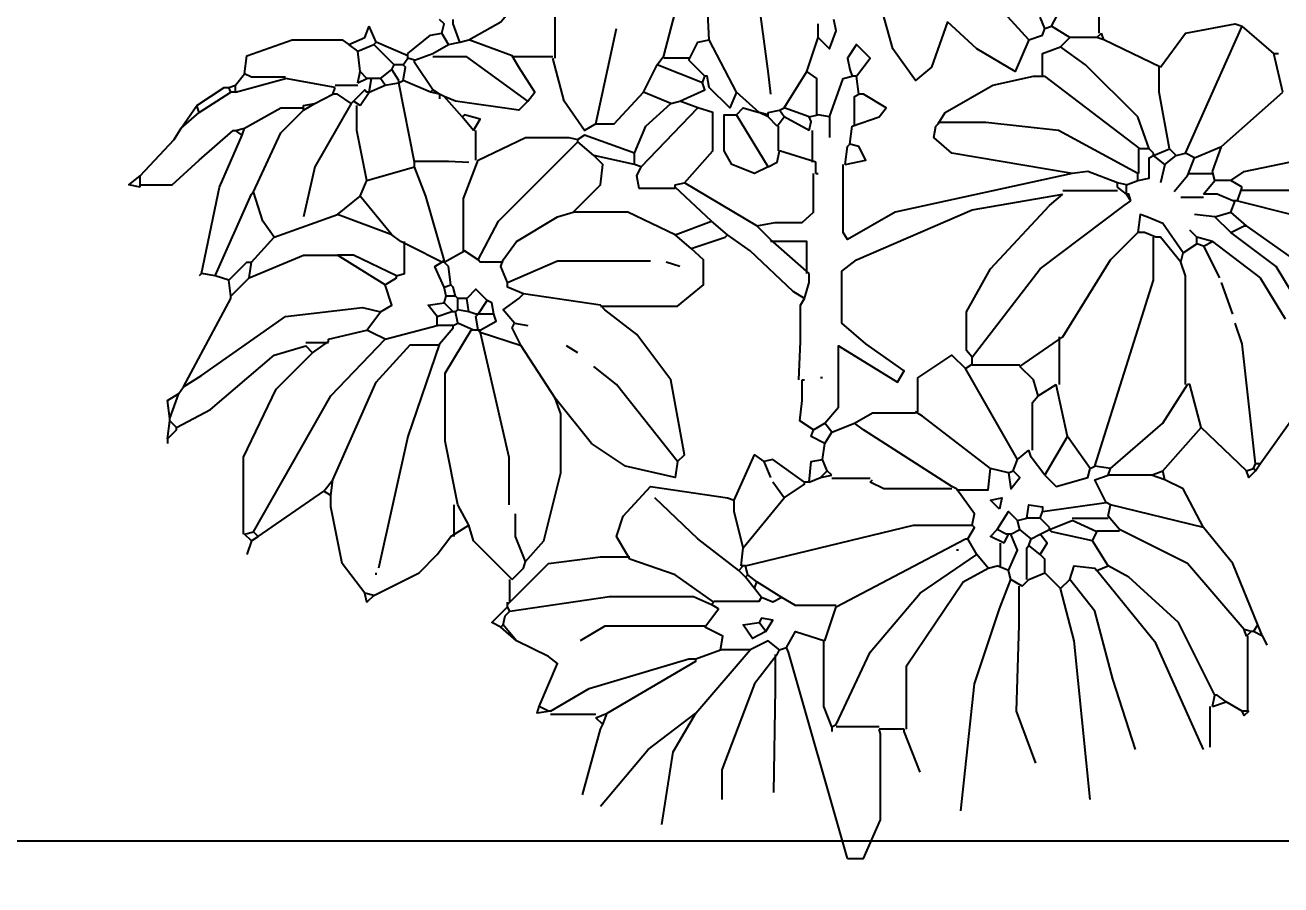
# Model space of a CAD drawing. Header units: millimetres. Extents: x 1217 to 2428, y 234 to 644.
# Drawn here: x 2124.541 to 2125.354, y 377.943 to 378.499 of the extents above; entities that cross this region are included whole.
import ezdxf

# ---------------------------------------------------------------- set-up
doc = ezdxf.new("R2010")
doc.units = ezdxf.units.MM
doc.layers.get('0').update_dxf_attribs({"lineweight": 5})
for name, color, linetype in [('0.1', 251, 'Continuous'), ('0.3', 6, 'Continuous'), ('COTAS', 252, 'Continuous')]:
    doc.layers.add(name, color=color, linetype=linetype)
doc.styles.add('INTERARQ', font='arial.ttf')
doc.dimstyles.new('ESCALA_1-50', dxfattribs={"dimtxt": 0.15, "dimasz": 0.06, "dimexe": 0.18, "dimexo": 0.0625, "dimgap": 0, "dimtad": 0, "dimtih": 1, "dimtoh": 1, "dimzin": 0, "dimdsep": 46, "dimtxsty": 'INTERARQ', "dimblk": 'DIMTICK', "dimcen": 0, "dimse1": 1, "dimse2": 1, "dimclrd": 256, "dimclre": 1, "dimclrt": 2, "dimadec": 0, "dimazin": 0, "dimtfac": 4.5, "dimtofl": 0, "dimtmove": 2, "dimatfit": 3, "dimldrblk": 'DIMTICK', "dimfxl": 1, "dimtolj": 1, "dimtzin": 0, "dimarcsym": 0})

# ---------------------------------------------------------------- blocks, each defined once
blk = doc.blocks.new('DIMTICK')
at = {"color": 1}
for p, q in [((0, 1), (0, -1)), ((-1, 0), (1, 0))]:
    blk.add_line(p, q, dxfattribs=at)
at = {"color": 3, "const_width": 0.141}
blk.add_lwpolyline([(0.707, 0.707), (-0.707, -0.707)], dxfattribs=at)
blk = doc.blocks.new('*D1711')
at = {"layer": 'COTAS', "lineweight": -2, "ltscale": 3, "transparency": 16777216}
for p, q in [((2124.40918, 375.53028), (2124.52383, 375.53028)), ((2124.99914, 375.53028), (2124.8845, 375.53028))]:
    blk.add_line(p, q, dxfattribs=at)
at = {"layer": 'Defpoints', "color": 0, "ltscale": 3, "transparency": 16777216}
for p in [(2124.34918, 377.97099), (2125.05914, 376.17099), (2125.05914, 375.53028)]:
    blk.add_point(p, dxfattribs=at)
at = {"layer": 'COTAS', "lineweight": -2, "ltscale": 3, "transparency": 16777216, "xscale": 0.06, "yscale": 0.06, "zscale": 0.06, "rotation": 180}
blk.add_blockref('DIMTICK', (2124.34918, 375.53028), dxfattribs=at)
at = {"layer": 'COTAS', "lineweight": -2, "ltscale": 3, "transparency": 16777216, "xscale": 0.06, "yscale": 0.06, "zscale": 0.06}
blk.add_blockref('DIMTICK', (2125.05914, 375.53028), dxfattribs=at)
at = {"layer": 'COTAS', "color": 2, "ltscale": 3, "transparency": 16777216, "insert": (2124.70416, 375.53028), "char_height": 0.15, "attachment_point": 5, "style": 'INTERARQ'}
blk.add_mtext('\\A1;0.71', dxfattribs=at)

msp = doc.modelspace()

# ---------------------------------------------------------------- linework, layer by layer
at = {"layer": '0.1', "color": 3, "linetype": 'Continuous', "elevation": 0}
for points in [[(2124.98989, 378.61399), (2125.00747, 378.57733), (2125.02216, 378.46733), (2125.0236, 378.45413)], [(2124.95467, 378.47906), (2124.96788, 378.53039), (2124.96788, 378.59786), (2124.95907, 378.60813)], [(2124.98401, 378.48933), (2124.97813, 378.60373), (2124.97962, 378.61106)], [(2125.20548, 378.49813), (2125.22161, 378.52893)], [(2124.82854, 378.48933), (2124.84907, 378.50106), (2124.86376, 378.51866), (2124.8652, 378.51866)], [(2125.13801, 378.50106), (2125.12774, 378.47173), (2125.11747, 378.46293), (2125.10282, 378.48346), (2125.09548, 378.50986), (2125.10282, 378.51866), (2125.10575, 378.51866)], [(2125.19081, 378.48933), (2125.16147, 378.52159)], [(2125.23628, 378.49373), (2125.23628, 378.51866)], [(2124.88427, 378.47759), (2124.88427, 378.51426)], [(2124.81095, 378.49373), (2124.81241, 378.49959), (2124.80948, 378.50253)], [(2124.82266, 378.48786), (2124.81829, 378.49959), (2124.81829, 378.50253)], [(2125.05442, 378.49079), (2125.06174, 378.48346), (2125.06614, 378.49519), (2125.06467, 378.50253)], [(2125.05442, 378.49079), (2125.05442, 378.49959)], [(2125.19081, 378.48933), (2125.182, 378.46879), (2125.15708, 378.48346), (2125.13801, 378.50106)], [(2125.20108, 378.49666), (2125.19813, 378.50399)], [(2125.27587, 378.47173), (2125.292, 378.49373), (2125.32426, 378.49959), (2125.32868, 378.49813)], [(2124.75081, 378.48639), (2124.76108, 378.49079), (2124.76401, 378.49813)], [(2124.76841, 378.48786), (2124.76401, 378.49813)], [(2124.78895, 378.48053), (2124.8036, 378.49226), (2124.81095, 378.49373)], [(2124.81534, 378.48639), (2124.81095, 378.49373)], [(2124.91067, 378.43506), (2124.92387, 378.49666)], [(2125.04708, 378.46879), (2125.05442, 378.49079)], [(2125.19081, 378.48933), (2125.19962, 378.49226), (2125.20108, 378.49666)], [(2125.20108, 378.49666), (2125.20548, 378.49813)], [(2125.21721, 378.49079), (2125.20548, 378.49813)], [(2125.21133, 378.48492), (2125.21721, 378.49079)], [(2125.23481, 378.49079), (2125.21721, 378.49079)], [(2125.23481, 378.49079), (2125.23774, 378.49373)], [(2125.23921, 378.48933), (2125.23481, 378.49079)], [(2125.23921, 378.48933), (2125.23774, 378.49373)], [(2125.292, 378.41599), (2125.32868, 378.49813)], [(2125.34921, 378.48053), (2125.32868, 378.49813)], [(2124.68335, 378.46733), (2124.68481, 378.47906), (2124.71415, 378.48933), (2124.74641, 378.48933), (2124.75081, 378.48639)], [(2124.75669, 378.48199), (2124.75081, 378.48639)], [(2124.75669, 378.48199), (2124.76694, 378.48639)], [(2124.75813, 378.46879), (2124.75669, 378.48199)], [(2124.76694, 378.48639), (2124.76841, 378.48786)], [(2124.78014, 378.47319), (2124.76694, 378.48639)], [(2124.78895, 378.47906), (2124.76841, 378.48786)], [(2124.80509, 378.48053), (2124.81534, 378.48639)], [(2124.81534, 378.48639), (2124.82266, 378.48786)], [(2124.82266, 378.48786), (2124.82854, 378.48933)], [(2124.85641, 378.47906), (2124.82854, 378.48933)], [(2124.97081, 378.47613), (2124.97669, 378.48786), (2124.98401, 378.48933)], [(2125.00161, 378.45559), (2124.98401, 378.48933)], [(2125.07934, 378.46586), (2125.08813, 378.47759), (2125.07934, 378.48639), (2125.07348, 378.47759), (2125.07495, 378.47026), (2125.07641, 378.46586)], [(2125.19962, 378.46586), (2125.19962, 378.48053), (2125.21133, 378.48492)], [(2125.26854, 378.41893), (2125.26122, 378.43946), (2125.22747, 378.47319), (2125.21133, 378.48492)], [(2125.27587, 378.47173), (2125.23921, 378.48933)], [(2124.78602, 378.47319), (2124.78895, 378.47759)], [(2124.78895, 378.47906), (2124.78895, 378.48053)], [(2124.78895, 378.47759), (2124.78895, 378.47906)], [(2124.79335, 378.47613), (2124.78895, 378.47759)], [(2124.79335, 378.47613), (2124.80509, 378.48053)], [(2124.80509, 378.45706), (2124.79335, 378.47466), (2124.79335, 378.47613)], [(2124.86669, 378.44972), (2124.82708, 378.47833), (2124.80509, 378.47833)], [(2124.86669, 378.44972), (2124.87108, 378.45559), (2124.86081, 378.47173), (2124.85641, 378.47906)], [(2124.88282, 378.47833), (2124.85641, 378.47833)], [(2124.91067, 378.43506), (2124.90335, 378.43066), (2124.89014, 378.44972), (2124.88282, 378.47759)], [(2124.95028, 378.47319), (2124.95467, 378.47906)], [(2124.97081, 378.47759), (2124.95467, 378.47759)], [(2124.98108, 378.46586), (2124.97081, 378.47613)], [(2125.34921, 378.48053), (2125.35216, 378.48053)], [(2125.35508, 378.45559), (2125.34921, 378.48053)], [(2124.67747, 378.45999), (2124.68335, 378.46733)], [(2124.70973, 378.46512), (2124.68774, 378.46512), (2124.68335, 378.46733)], [(2124.75669, 378.46146), (2124.75813, 378.46879)], [(2124.76255, 378.46439), (2124.75813, 378.46879)], [(2124.77134, 378.46439), (2124.77868, 378.47026)], [(2124.77868, 378.47026), (2124.78014, 378.47319)], [(2124.78307, 378.46293), (2124.77868, 378.47026)], [(2124.78602, 378.47319), (2124.78014, 378.47319)], [(2124.78602, 378.46293), (2124.78747, 378.47173), (2124.78602, 378.47319)], [(2124.94147, 378.45559), (2124.95028, 378.47319)], [(2124.97962, 378.46146), (2124.95028, 378.47319)], [(2124.97962, 378.46146), (2124.98108, 378.46586)], [(2125.00161, 378.45559), (2124.99721, 378.44532), (2124.98401, 378.45853), (2124.98255, 378.46586), (2124.98108, 378.46586)], [(2125.03241, 378.44532), (2125.04708, 378.46879)], [(2125.05368, 378.44093), (2125.05368, 378.46439), (2125.04708, 378.46879)], [(2125.06174, 378.43946), (2125.07055, 378.46439), (2125.07641, 378.46586)], [(2125.07788, 378.46586), (2125.07641, 378.46586)], [(2125.07934, 378.46586), (2125.07788, 378.46586)], [(2125.08081, 378.45413), (2125.07934, 378.46586)], [(2125.13216, 378.43506), (2125.13653, 378.44239), (2125.16735, 378.45999), (2125.19376, 378.46586), (2125.20108, 378.46586)], [(2125.26266, 378.41893), (2125.20108, 378.46586)], [(2125.28174, 378.41893), (2125.27514, 378.45559), (2125.27514, 378.47173)], [(2124.65255, 378.44679), (2124.67014, 378.45853), (2124.67307, 378.45853)], [(2124.67307, 378.45853), (2124.67747, 378.45999)], [(2124.67454, 378.45559), (2124.67307, 378.45853)], [(2124.67747, 378.45559), (2124.70973, 378.46439)], [(2124.67747, 378.45559), (2124.67747, 378.45999)], [(2124.742, 378.45853), (2124.70973, 378.46439)], [(2124.74055, 378.45413), (2124.742, 378.45853)], [(2124.742, 378.45999), (2124.75669, 378.45999)], [(2124.75669, 378.46146), (2124.76255, 378.46439)], [(2124.76548, 378.46439), (2124.76255, 378.46439)], [(2124.76401, 378.45559), (2124.76548, 378.46439)], [(2124.76401, 378.45559), (2124.77427, 378.45999)], [(2124.77134, 378.46439), (2124.76548, 378.46439)], [(2124.77427, 378.45999), (2124.77134, 378.46439)], [(2124.77427, 378.45999), (2124.78307, 378.46146)], [(2124.78307, 378.46146), (2124.78307, 378.46293)], [(2124.78307, 378.46146), (2124.78602, 378.46293)], [(2124.79335, 378.41012), (2124.78307, 378.46146)], [(2124.8036, 378.45559), (2124.78602, 378.46293)], [(2124.96495, 378.44972), (2124.98108, 378.45706), (2124.97962, 378.46146)], [(2124.65401, 378.44239), (2124.67454, 378.45559)], [(2124.67747, 378.45559), (2124.67454, 378.45559)], [(2124.7288, 378.44826), (2124.74055, 378.45413)], [(2124.75227, 378.44826), (2124.74348, 378.45413), (2124.74055, 378.45413)], [(2124.75227, 378.44826), (2124.75376, 378.44972)], [(2124.75376, 378.44972), (2124.76108, 378.45706), (2124.76255, 378.45559)], [(2124.75813, 378.44679), (2124.75376, 378.44972)], [(2124.75813, 378.44679), (2124.76401, 378.45559)], [(2124.76401, 378.45559), (2124.76255, 378.45559)], [(2124.8036, 378.45559), (2124.80509, 378.45706)], [(2124.80948, 378.45413), (2124.8036, 378.45559)], [(2124.80948, 378.45413), (2124.80509, 378.45706)], [(2124.80948, 378.45413), (2124.80948, 378.45119)], [(2124.81241, 378.45266), (2124.80948, 378.45413)], [(2124.86669, 378.44972), (2124.86081, 378.44386), (2124.81973, 378.44972), (2124.81241, 378.45266)], [(2124.82415, 378.43946), (2124.81241, 378.45266)], [(2124.91067, 378.43506), (2124.92241, 378.43506), (2124.94147, 378.45559)], [(2124.95907, 378.44826), (2124.94147, 378.45559)], [(2124.95907, 378.44826), (2124.96495, 378.44972)], [(2124.97669, 378.44532), (2124.96495, 378.44972)], [(2125.01628, 378.44239), (2125.00161, 378.45559)], [(2125.07641, 378.43359), (2125.09401, 378.43946), (2125.09841, 378.44532), (2125.08376, 378.45413), (2125.08081, 378.45413)], [(2125.07788, 378.43359), (2125.07788, 378.45266), (2125.08081, 378.45413)], [(2125.31548, 378.42039), (2125.35508, 378.45559)], [(2124.64227, 378.43213), (2124.65255, 378.44679)], [(2124.64227, 378.43213), (2124.65401, 378.44239)], [(2124.65401, 378.44239), (2124.65255, 378.44679)], [(2124.68335, 378.43213), (2124.7068, 378.44532), (2124.72147, 378.44532)], [(2124.68921, 378.39106), (2124.7068, 378.42919), (2124.72147, 378.44386)], [(2124.75227, 378.44826), (2124.7288, 378.40719), (2124.72147, 378.37492)], [(2124.72147, 378.44679), (2124.7288, 378.44826)], [(2124.72147, 378.44386), (2124.7288, 378.44826)], [(2124.72147, 378.44386), (2124.72147, 378.44679)], [(2124.76255, 378.39839), (2124.75595, 378.43066), (2124.75595, 378.44679)], [(2124.93561, 378.41599), (2124.94294, 378.43359), (2124.95907, 378.44826)], [(2124.94001, 378.40719), (2124.97669, 378.44532)], [(2124.96788, 378.39693), (2124.98622, 378.41746), (2124.98622, 378.44239), (2124.97669, 378.44532)], [(2125.00161, 378.44093), (2125.00602, 378.44532), (2125.01628, 378.44239)], [(2125.02216, 378.44093), (2125.01628, 378.44239)], [(2125.02216, 378.43946), (2125.01628, 378.44239)], [(2125.02216, 378.44239), (2125.02948, 378.44386)], [(2125.02216, 378.44093), (2125.02216, 378.44239)], [(2125.02948, 378.44386), (2125.03241, 378.44532)], [(2125.03241, 378.43946), (2125.02948, 378.44386)], [(2125.04854, 378.43946), (2125.03241, 378.44532)], [(2124.83147, 378.43066), (2124.83587, 378.43799), (2124.82561, 378.44093), (2124.82415, 378.43946)], [(2124.83147, 378.43066), (2124.82415, 378.43946)], [(2125.02216, 378.40719), (2125.01335, 378.40279), (2124.99868, 378.40866), (2124.99354, 378.41746), (2124.99354, 378.44093), (2125.00161, 378.44093)], [(2125.02216, 378.40719), (2125.00161, 378.44093)], [(2125.02216, 378.43946), (2125.02216, 378.44093)], [(2125.02801, 378.43359), (2125.02216, 378.43946)], [(2125.02801, 378.43359), (2125.03241, 378.43946)], [(2125.02876, 378.41746), (2125.02876, 378.43359)], [(2125.04854, 378.43066), (2125.03241, 378.43946)], [(2125.04854, 378.43946), (2125.05442, 378.44093)], [(2125.04854, 378.43066), (2125.05001, 378.43653), (2125.04854, 378.43946)], [(2125.06174, 378.43946), (2125.05442, 378.44093)], [(2125.06174, 378.43946), (2125.06174, 378.42626)], [(2125.07495, 378.42186), (2125.07641, 378.43359)], [(2125.21868, 378.40279), (2125.14094, 378.41599), (2125.12921, 378.42626), (2125.13067, 378.43359), (2125.13216, 378.43506)], [(2125.26122, 378.40279), (2125.20989, 378.43066), (2125.16294, 378.43579), (2125.13216, 378.43579)], [(2124.61587, 378.39546), (2124.63641, 378.39546), (2124.65401, 378.41159), (2124.67602, 378.43066), (2124.67747, 378.43066)], [(2124.63788, 378.42479), (2124.64227, 378.43213)], [(2124.63788, 378.42479), (2124.64227, 378.43213)], [(2124.65548, 378.33826), (2124.66721, 378.39399), (2124.68188, 378.42773)], [(2124.67747, 378.43066), (2124.68335, 378.43213)], [(2124.68188, 378.42773), (2124.67747, 378.43066)], [(2124.68188, 378.42773), (2124.68335, 378.43213)], [(2124.83294, 378.41159), (2124.83294, 378.43066)], [(2124.83442, 378.41159), (2124.8652, 378.42626), (2124.89307, 378.42626), (2124.89895, 378.42479)], [(2124.93561, 378.41599), (2124.90335, 378.42773), (2124.89895, 378.42479)], [(2125.05075, 378.41012), (2125.05075, 378.43066)], [(2124.61587, 378.40133), (2124.63788, 378.42479)], [(2124.83442, 378.34706), (2124.84762, 378.37199), (2124.89895, 378.42333)], [(2124.89895, 378.42333), (2124.89895, 378.42479)], [(2124.90921, 378.41452), (2124.89895, 378.42333)], [(2125.02216, 378.40719), (2125.02801, 378.41012), (2125.02948, 378.41746)], [(2125.05294, 378.41012), (2125.02948, 378.41746)], [(2125.072, 378.40866), (2125.07348, 378.42039), (2125.07495, 378.42186)], [(2125.072, 378.40866), (2125.0852, 378.41159), (2125.08081, 378.42039), (2125.07495, 378.42186)], [(2125.26194, 378.40279), (2125.26194, 378.41893)], [(2125.26854, 378.41893), (2125.26266, 378.41893)], [(2125.27147, 378.41599), (2125.26854, 378.41893)], [(2125.27147, 378.41452), (2125.28174, 378.41893)], [(2125.28614, 378.41452), (2125.28174, 378.41893)], [(2125.29788, 378.41306), (2125.31548, 378.42039)], [(2125.30962, 378.40426), (2125.31548, 378.42039)], [(2124.79335, 378.41086), (2124.81534, 378.41086), (2124.82854, 378.41012)], [(2124.79335, 378.40866), (2124.79335, 378.41012)], [(2124.82489, 378.35293), (2124.82489, 378.38666), (2124.83442, 378.41159)], [(2124.89602, 378.37786), (2124.9136, 378.39546), (2124.91508, 378.40866), (2124.90921, 378.41452)], [(2124.93561, 378.40866), (2124.90921, 378.41452)], [(2124.93561, 378.40866), (2124.93561, 378.41599)], [(2125.05294, 378.40279), (2125.05294, 378.41012)], [(2125.26122, 378.39839), (2125.26854, 378.39986), (2125.26854, 378.41306), (2125.27147, 378.41452)], [(2125.27147, 378.41452), (2125.27147, 378.41599)], [(2125.2788, 378.40866), (2125.27147, 378.41452)], [(2125.2788, 378.40866), (2125.28614, 378.41452)], [(2125.28614, 378.41452), (2125.292, 378.41599)], [(2125.29788, 378.41306), (2125.292, 378.41599)], [(2125.29348, 378.40133), (2125.29788, 378.41306)], [(2125.32133, 378.39839), (2125.33014, 378.40426), (2125.36534, 378.41159)], [(2124.61587, 378.39399), (2124.60854, 378.39546), (2124.61587, 378.40133)], [(2124.61587, 378.39399), (2124.61587, 378.40133)], [(2124.76255, 378.39839), (2124.79335, 378.40719)], [(2124.79335, 378.40719), (2124.79335, 378.40866)], [(2124.81241, 378.34706), (2124.80067, 378.38813), (2124.79335, 378.40719)], [(2124.94001, 378.40719), (2124.93561, 378.40866)], [(2124.962, 378.39326), (2124.93854, 378.39326), (2124.93708, 378.40133), (2124.94001, 378.40719)], [(2125.01481, 378.36906), (2125.02653, 378.37126), (2125.04415, 378.37126), (2125.05147, 378.37786), (2125.05147, 378.40279)], [(2125.05294, 378.40279), (2125.05442, 378.40279)], [(2125.21868, 378.40279), (2125.10426, 378.37786), (2125.07348, 378.36026), (2125.07055, 378.36466), (2125.07055, 378.40866)], [(2125.24801, 378.39693), (2125.22895, 378.40426), (2125.21868, 378.40279)], [(2125.26122, 378.39839), (2125.26122, 378.40279)], [(2125.2788, 378.40866), (2125.27587, 378.39693)], [(2125.29348, 378.40133), (2125.28467, 378.39106)], [(2125.29348, 378.40279), (2125.30962, 378.40279)], [(2125.31108, 378.39839), (2125.30962, 378.40426)], [(2124.75813, 378.38813), (2124.76255, 378.39839)], [(2124.962, 378.39546), (2124.96788, 378.39693)], [(2124.98548, 378.37199), (2124.962, 378.39399), (2124.962, 378.39546)], [(2125.01481, 378.36906), (2124.96788, 378.39693)], [(2125.25387, 378.39546), (2125.24801, 378.39693)], [(2125.24801, 378.39399), (2125.24801, 378.39693)], [(2125.25387, 378.38959), (2125.24801, 378.39399)], [(2125.25387, 378.39546), (2125.26122, 378.39839)], [(2125.25387, 378.38959), (2125.25387, 378.39546)], [(2125.30376, 378.38959), (2125.31108, 378.39839)], [(2125.32133, 378.39839), (2125.31108, 378.39839)], [(2125.32868, 378.39399), (2125.32133, 378.39839)], [(2125.32575, 378.38519), (2125.32868, 378.39399)], [(2124.66427, 378.33679), (2124.68774, 378.38959), (2124.68921, 378.39106)], [(2124.70241, 378.36173), (2124.69509, 378.37199), (2124.68921, 378.39106)], [(2124.74348, 378.37639), (2124.75813, 378.38813)], [(2124.77868, 378.36319), (2124.75813, 378.38813)], [(2125.0588, 378.24146), (2125.06762, 378.25173), (2125.06762, 378.29133), (2125.10575, 378.26786), (2125.11014, 378.27519), (2125.0852, 378.29279), (2125.06981, 378.30599), (2125.06981, 378.33972), (2125.07934, 378.34706), (2125.15415, 378.37933), (2125.21282, 378.38959)], [(2125.15415, 378.28399), (2125.15048, 378.28839), (2125.15048, 378.31333), (2125.16587, 378.34119), (2125.20401, 378.38226), (2125.21282, 378.38959)], [(2125.15415, 378.28399), (2125.19813, 378.34119), (2125.25241, 378.38226), (2125.2568, 378.38519)], [(2125.21282, 378.39179), (2125.24801, 378.39179)], [(2125.2568, 378.38519), (2125.25387, 378.38959)], [(2125.2568, 378.38519), (2125.25534, 378.38959), (2125.25387, 378.38959)], [(2125.30376, 378.38739), (2125.28907, 378.38739)], [(2125.32282, 378.38519), (2125.31255, 378.38959), (2125.30376, 378.38959)], [(2125.32133, 378.37786), (2125.32426, 378.38519)], [(2125.32426, 378.38519), (2125.32282, 378.38519)], [(2125.32575, 378.38519), (2125.32426, 378.38519)], [(2125.32575, 378.38519), (2125.36094, 378.37639)], [(2125.36829, 378.39179), (2125.32868, 378.39179)], [(2124.70241, 378.36173), (2124.74348, 378.37639)], [(2124.77868, 378.36319), (2124.74348, 378.37639)], [(2124.85055, 378.34706), (2124.85934, 378.35879), (2124.88575, 378.37492), (2124.89602, 378.37786)], [(2124.962, 378.36319), (2124.93122, 378.37786), (2124.89602, 378.37786)], [(2125.29055, 378.35146), (2125.27735, 378.37053), (2125.26708, 378.37492), (2125.26266, 378.37639), (2125.26122, 378.36466)], [(2125.31108, 378.37492), (2125.29788, 378.37639)], [(2125.31108, 378.37492), (2125.32133, 378.37786)], [(2125.33161, 378.36906), (2125.32133, 378.37786)], [(2124.962, 378.36319), (2124.98548, 378.37199)], [(2124.99575, 378.36319), (2124.98548, 378.37199)], [(2125.0236, 378.36026), (2125.01481, 378.36906)], [(2125.32133, 378.36466), (2125.31108, 378.37492)], [(2125.32133, 378.36466), (2125.33014, 378.36906), (2125.33161, 378.36906)], [(2125.38147, 378.33386), (2125.33161, 378.36906)], [(2124.68774, 378.34559), (2124.70241, 378.36173)], [(2124.78454, 378.35879), (2124.77868, 378.36319)], [(2124.97227, 378.35439), (2124.962, 378.36319)], [(2124.97227, 378.35439), (2124.99426, 378.36173), (2124.99575, 378.36319)], [(2125.04561, 378.32213), (2125.03829, 378.32653), (2125.0104, 378.35293), (2124.99575, 378.36319)], [(2125.04854, 378.33826), (2125.0236, 378.36026)], [(2125.21282, 378.29719), (2125.2436, 378.34706), (2125.26122, 378.36466)], [(2125.23335, 378.21359), (2125.27147, 378.33386), (2125.27147, 378.36173)], [(2125.27294, 378.36173), (2125.26561, 378.36466), (2125.26122, 378.36466)], [(2125.28907, 378.34559), (2125.27587, 378.36173), (2125.27294, 378.36173)], [(2125.29934, 378.36173), (2125.29495, 378.36613)], [(2125.30962, 378.35879), (2125.29934, 378.36173)], [(2125.29934, 378.35733), (2125.29934, 378.36173)], [(2125.38147, 378.23853), (2125.37122, 378.30893), (2125.35067, 378.34266), (2125.32133, 378.36466)], [(2124.78161, 378.33679), (2124.78675, 378.33826), (2124.78675, 378.35879)], [(2124.81095, 378.34559), (2124.7904, 378.35586), (2124.78454, 378.35879)], [(2124.81241, 378.34559), (2124.82561, 378.35293)], [(2124.83442, 378.34706), (2124.82561, 378.35293)], [(2124.9136, 378.31699), (2124.96348, 378.31699), (2124.98034, 378.33093), (2124.98034, 378.34706), (2124.97227, 378.35439)], [(2125.04708, 378.33826), (2125.04708, 378.35879), (2125.0236, 378.35879)], [(2125.29055, 378.35146), (2125.29934, 378.35733)], [(2125.30376, 378.35586), (2125.29934, 378.35733)], [(2125.30376, 378.35586), (2125.30962, 378.35879)], [(2125.30376, 378.35586), (2125.31401, 378.33532)], [(2125.30962, 378.35879), (2125.3404, 378.33532), (2125.35653, 378.30893)], [(2124.67307, 378.33386), (2124.68481, 378.34559), (2124.68774, 378.34559)], [(2124.68628, 378.33532), (2124.72147, 378.34999), (2124.74348, 378.34999)], [(2124.68628, 378.33532), (2124.68774, 378.34559)], [(2124.78161, 378.33679), (2124.75376, 378.34999), (2124.74348, 378.34999)], [(2124.77427, 378.33093), (2124.74348, 378.34999)], [(2124.81241, 378.32946), (2124.80653, 378.34266), (2124.81095, 378.34559)], [(2124.81095, 378.34559), (2124.81241, 378.34706)], [(2124.81241, 378.34559), (2124.81095, 378.34559)], [(2124.81241, 378.34559), (2124.81241, 378.34706)], [(2124.8168, 378.33093), (2124.81534, 378.34266), (2124.81241, 378.34559)], [(2124.85055, 378.34559), (2124.83587, 378.34559), (2124.83442, 378.34706)], [(2124.85348, 378.33239), (2124.84907, 378.34266), (2124.85055, 378.34706)], [(2124.85348, 378.33239), (2124.88575, 378.34633), (2124.94587, 378.34633)], [(2124.96495, 378.34266), (2124.95614, 378.34559)], [(2125.28907, 378.34559), (2125.29055, 378.35146)], [(2125.292, 378.26639), (2125.292, 378.33679), (2125.28907, 378.34559)], [(2124.65548, 378.33826), (2124.65401, 378.33679)], [(2124.66427, 378.33679), (2124.65548, 378.33826)], [(2124.67307, 378.33386), (2124.66427, 378.33679)], [(2124.77427, 378.33093), (2124.78161, 378.33532), (2124.78161, 378.33679)], [(2125.04561, 378.32213), (2125.04854, 378.33239), (2125.04854, 378.33826)], [(2124.67454, 378.32359), (2124.67307, 378.33386)], [(2124.67454, 378.32359), (2124.68628, 378.33532)], [(2124.77134, 378.31333), (2124.77868, 378.31773), (2124.77427, 378.33093)], [(2124.81241, 378.32946), (2124.8168, 378.33093)], [(2124.81387, 378.32359), (2124.81241, 378.32946)], [(2124.81973, 378.32359), (2124.81829, 378.32946), (2124.8168, 378.33093)], [(2124.84028, 378.32066), (2124.83294, 378.32799), (2124.82708, 378.32213)], [(2124.86376, 378.32506), (2124.85348, 378.32946), (2124.85348, 378.33239)], [(2125.32282, 378.31186), (2125.31548, 378.33239)], [(2124.64376, 378.26492), (2124.67454, 378.32213), (2124.67454, 378.32359)], [(2124.81241, 378.31919), (2124.81387, 378.32359)], [(2124.81973, 378.32359), (2124.81387, 378.32359)], [(2124.82122, 378.32213), (2124.81973, 378.32359)], [(2124.82708, 378.32213), (2124.82122, 378.32213)], [(2124.82122, 378.31479), (2124.82122, 378.32213)], [(2124.82854, 378.31333), (2124.82708, 378.32213)], [(2124.83442, 378.31186), (2124.84028, 378.32066)], [(2124.84468, 378.31186), (2124.84321, 378.31919), (2124.84028, 378.32066)], [(2124.85788, 378.30599), (2124.85055, 378.31479), (2124.86081, 378.32213), (2124.86376, 378.32506)], [(2124.9136, 378.31773), (2124.86376, 378.32506)], [(2125.04194, 378.26933), (2125.04305, 378.29426), (2125.04305, 378.31773), (2125.04561, 378.32213)], [(2124.64376, 378.26492), (2124.65548, 378.27226), (2124.70973, 378.31039), (2124.75962, 378.31626), (2124.77134, 378.31333)], [(2124.76255, 378.30159), (2124.77134, 378.31333)], [(2124.80802, 378.31039), (2124.80216, 378.31773), (2124.81241, 378.31919)], [(2124.80802, 378.31039), (2124.8168, 378.31333)], [(2124.81829, 378.31333), (2124.81241, 378.31919)], [(2124.81829, 378.31333), (2124.8168, 378.31333)], [(2124.81973, 378.31333), (2124.81829, 378.31333)], [(2124.81973, 378.31333), (2124.82122, 378.31479)], [(2124.82122, 378.30599), (2124.81973, 378.31333)], [(2124.82854, 378.31333), (2124.82122, 378.31479)], [(2124.83294, 378.31186), (2124.82854, 378.31333)], [(2124.83442, 378.31186), (2124.83294, 378.31186)], [(2124.83442, 378.30159), (2124.83294, 378.31039), (2124.83442, 378.31186)], [(2124.84468, 378.31186), (2124.83442, 378.31186)], [(2124.83587, 378.30159), (2124.84614, 378.30746), (2124.84468, 378.31186)], [(2124.96348, 378.21653), (2124.96788, 378.22093), (2124.95907, 378.26933), (2124.93708, 378.29866), (2124.91653, 378.31479), (2124.9136, 378.31773)], [(2124.77427, 378.29573), (2124.80802, 378.30452)], [(2124.80802, 378.30452), (2124.80802, 378.31039)], [(2124.81829, 378.30452), (2124.80802, 378.30452)], [(2124.80948, 378.29279), (2124.81829, 378.30306), (2124.81829, 378.30452)], [(2124.81829, 378.30452), (2124.82122, 378.30599)], [(2124.83147, 378.30159), (2124.82122, 378.30599)], [(2124.86227, 378.29133), (2124.85641, 378.30306), (2124.85788, 378.30599)], [(2124.85788, 378.30599), (2124.86669, 378.30452)], [(2125.33747, 378.21506), (2125.32868, 378.29279), (2125.32426, 378.30599)], [(2124.68921, 378.17106), (2124.73907, 378.25906), (2124.77427, 378.29573)], [(2124.72735, 378.28693), (2124.73762, 378.29426), (2124.73762, 378.29573)], [(2124.73762, 378.29573), (2124.76255, 378.30159)], [(2124.77427, 378.29573), (2124.76548, 378.30012), (2124.76255, 378.30159)], [(2124.82122, 378.18866), (2124.81313, 378.22972), (2124.81313, 378.27373), (2124.83001, 378.30159)], [(2124.83147, 378.30159), (2124.83001, 378.30159)], [(2124.83294, 378.30159), (2124.83147, 378.30159)], [(2124.83442, 378.30159), (2124.83294, 378.30159)], [(2124.83587, 378.30159), (2124.83442, 378.30159)], [(2124.83587, 378.30012), (2124.83442, 378.30159)], [(2124.83587, 378.30012), (2124.83587, 378.30159)], [(2124.83587, 378.30012), (2124.85421, 378.21946), (2124.85421, 378.18866)], [(2124.86227, 378.29133), (2124.83587, 378.30012)], [(2125.18495, 378.27813), (2125.21282, 378.29719)], [(2125.21061, 378.26639), (2125.21061, 378.29719)], [(2124.63934, 378.23853), (2124.66134, 378.25026), (2124.70241, 378.28546), (2124.72294, 378.29133)], [(2124.72294, 378.29353), (2124.73762, 378.29353)], [(2124.72735, 378.28693), (2124.72294, 378.29133)], [(2124.74055, 378.20479), (2124.76841, 378.26786), (2124.7904, 378.29206), (2124.80948, 378.29206)], [(2124.80948, 378.29279), (2124.78895, 378.23266), (2124.76989, 378.14759)], [(2124.88427, 378.25759), (2124.86227, 378.29133)], [(2124.89895, 378.28693), (2124.89161, 378.29133)], [(2124.68262, 378.16959), (2124.68262, 378.21946), (2124.70387, 378.26346), (2124.72735, 378.28693)], [(2125.11895, 378.24879), (2125.11895, 378.27079), (2125.14094, 378.28546), (2125.14973, 378.27666)], [(2125.14973, 378.27666), (2125.15415, 378.27959)], [(2125.15415, 378.27959), (2125.15415, 378.28399)], [(2125.18495, 378.27886), (2125.15415, 378.27886)], [(2124.96348, 378.21653), (2124.92387, 378.26639), (2124.90921, 378.27813)], [(2125.05735, 378.27079), (2125.05587, 378.27079)], [(2125.18348, 378.21799), (2125.14973, 378.27666)], [(2125.19669, 378.25906), (2125.19376, 378.26933), (2125.18495, 378.27813)], [(2124.64081, 378.26053), (2124.64376, 378.26492)], [(2125.05147, 378.23706), (2125.04266, 378.24293), (2125.04415, 378.25613), (2125.04415, 378.26933)], [(2125.04415, 378.26933), (2125.04561, 378.26933)], [(2125.19669, 378.25906), (2125.20841, 378.26639)], [(2125.21575, 378.23266), (2125.20841, 378.26639)], [(2125.2436, 378.21213), (2125.27735, 378.24146), (2125.29348, 378.26639)], [(2125.30227, 378.23853), (2125.29495, 378.26639), (2125.29348, 378.26639)], [(2124.63495, 378.24439), (2124.63348, 378.25613), (2124.64081, 378.26053)], [(2124.63495, 378.24439), (2124.64081, 378.26053)], [(2124.8652, 378.15199), (2124.87694, 378.16519), (2124.88794, 378.20919), (2124.88794, 378.24733), (2124.88427, 378.25759)], [(2124.96348, 378.21653), (2124.962, 378.20626), (2124.92973, 378.21359), (2124.90774, 378.22826), (2124.88427, 378.25759)], [(2125.19301, 378.22386), (2125.19301, 378.25466), (2125.19669, 378.25906)], [(2125.07788, 378.24146), (2125.08962, 378.24806), (2125.11747, 378.24806)], [(2125.16587, 378.21213), (2125.12188, 378.24586), (2125.11747, 378.24879)], [(2124.63348, 378.23119), (2124.63495, 378.24293)], [(2124.63348, 378.23119), (2124.63934, 378.23706), (2124.63934, 378.23853)], [(2124.63495, 378.24293), (2124.63495, 378.24439)], [(2124.63934, 378.23853), (2124.63495, 378.24293)], [(2125.05147, 378.23706), (2125.0588, 378.24146)], [(2125.06321, 378.23559), (2125.0588, 378.24146)], [(2125.06321, 378.23559), (2125.07788, 378.24146)], [(2125.14094, 378.20039), (2125.08376, 378.23706), (2125.07788, 378.24146)], [(2125.27735, 378.21066), (2125.30227, 378.23853)], [(2125.33161, 378.21066), (2125.30227, 378.23853)], [(2125.3404, 378.21506), (2125.36241, 378.24586)], [(2124.63348, 378.23119), (2124.63348, 378.22826)], [(2125.0588, 378.22826), (2125.05001, 378.23266), (2125.05147, 378.23706)], [(2125.0588, 378.22826), (2125.06321, 378.23559)], [(2125.20108, 378.20773), (2125.21575, 378.23266)], [(2125.2304, 378.21213), (2125.21575, 378.23266)], [(2125.05735, 378.21799), (2125.0588, 378.22826)], [(2125.18348, 378.21799), (2125.19081, 378.22386)], [(2125.20108, 378.20773), (2125.19227, 378.21946), (2125.19081, 378.22386)], [(2125.00014, 378.19159), (2125.01335, 378.22093), (2125.01921, 378.21653)], [(2125.04561, 378.20333), (2125.02508, 378.21799), (2125.01921, 378.21653)], [(2125.01921, 378.21653), (2125.0236, 378.20626)], [(2125.04854, 378.20333), (2125.05001, 378.21653), (2125.05735, 378.21799)], [(2125.06028, 378.21066), (2125.05735, 378.21799)], [(2125.18055, 378.21066), (2125.18348, 378.21799)], [(2125.33602, 378.21213), (2125.33747, 378.21506)], [(2125.3404, 378.21506), (2125.33747, 378.21506)], [(2125.33747, 378.21066), (2125.3404, 378.21506)], [(2125.04854, 378.20333), (2125.05587, 378.20626)], [(2125.05587, 378.20626), (2125.06028, 378.21066)], [(2125.05587, 378.20626), (2125.06321, 378.20773)], [(2125.06321, 378.20773), (2125.06028, 378.21066)], [(2125.14387, 378.19819), (2125.16442, 378.19819), (2125.16587, 378.21213)], [(2125.17762, 378.20919), (2125.16587, 378.21213)], [(2125.17762, 378.20919), (2125.17907, 378.19893), (2125.18495, 378.20626), (2125.18055, 378.21066)], [(2125.17762, 378.20919), (2125.18055, 378.21066)], [(2125.20108, 378.20773), (2125.20841, 378.20039), (2125.22895, 378.20626), (2125.2304, 378.21213)], [(2125.2304, 378.21213), (2125.23335, 378.21359)], [(2125.2436, 378.21213), (2125.23335, 378.21359)], [(2125.24067, 378.19012), (2125.23335, 378.20479), (2125.24216, 378.20773)], [(2125.24216, 378.20773), (2125.2436, 378.21213)], [(2125.27001, 378.20773), (2125.24216, 378.20773)], [(2125.27001, 378.20773), (2125.27735, 378.21066)], [(2125.2788, 378.20479), (2125.27001, 378.20773)], [(2125.2788, 378.20479), (2125.27735, 378.21066)], [(2125.33161, 378.21066), (2125.33602, 378.21213)], [(2125.33747, 378.21066), (2125.33307, 378.20626), (2125.33161, 378.21066)], [(2125.33747, 378.21066), (2125.33602, 378.21213)], [(2124.73468, 378.19746), (2124.74055, 378.20479)], [(2124.73907, 378.19452), (2124.74055, 378.20479)], [(2124.93266, 378.15346), (2124.92387, 378.16813), (2124.92829, 378.18133), (2124.94587, 378.20039), (2124.99575, 378.19306), (2125.00014, 378.19159)], [(2125.03241, 378.19306), (2125.02508, 378.20333)], [(2125.03241, 378.19306), (2125.04561, 378.20186), (2125.04561, 378.20333)], [(2125.04854, 378.20333), (2125.04561, 378.20333)], [(2125.08813, 378.20553), (2125.06321, 378.20553)], [(2125.08813, 378.20333), (2125.08962, 378.20479)], [(2125.14094, 378.19893), (2125.09694, 378.19893), (2125.08813, 378.20333)], [(2125.14387, 378.19893), (2125.14094, 378.20039)], [(2125.15415, 378.17546), (2125.15561, 378.18279), (2125.14387, 378.19893)], [(2125.30376, 378.17399), (2125.29055, 378.19893), (2125.2788, 378.20479)], [(2124.69216, 378.16813), (2124.73468, 378.19746)], [(2124.73907, 378.19452), (2124.73468, 378.19746)], [(2124.76108, 378.13146), (2124.74641, 378.15053), (2124.73907, 378.18719), (2124.73907, 378.19452)], [(2125.00307, 378.14613), (2124.97669, 378.16666), (2124.9488, 378.19306)], [(2125.00602, 378.16079), (2125.00014, 378.18426), (2125.00014, 378.19159)], [(2125.00602, 378.16079), (2125.03241, 378.19306)], [(2125.17174, 378.18573), (2125.16587, 378.19159), (2125.17321, 378.19306), (2125.17174, 378.18573)], [(2125.19962, 378.18426), (2125.24067, 378.19012)], [(2125.2436, 378.18866), (2125.24067, 378.19012)], [(2124.81901, 378.16813), (2124.81901, 378.18866)], [(2124.82854, 378.17546), (2124.82122, 378.18866)], [(2124.8652, 378.15199), (2124.8586, 378.16813), (2124.8586, 378.18279)], [(2125.17028, 378.17253), (2125.17762, 378.18426), (2125.18348, 378.17839)], [(2125.18934, 378.17986), (2125.19081, 378.18866), (2125.19962, 378.18719), (2125.19962, 378.18426)], [(2125.19813, 378.17986), (2125.19962, 378.18426)], [(2125.24216, 378.18133), (2125.2436, 378.18866)], [(2125.30376, 378.17399), (2125.2436, 378.18866)], [(2124.8168, 378.16813), (2124.82854, 378.17546)], [(2124.85641, 378.14026), (2124.83147, 378.16519), (2124.82854, 378.17546)], [(2125.00747, 378.14906), (2125.11602, 378.17546), (2125.15415, 378.17546)], [(2125.15122, 378.16666), (2125.15561, 378.17399), (2125.15415, 378.17546)], [(2125.18348, 378.17839), (2125.18934, 378.17986)], [(2125.18495, 378.17253), (2125.18348, 378.17839)], [(2125.19813, 378.17986), (2125.18934, 378.17986)], [(2125.20401, 378.17399), (2125.19813, 378.17986)], [(2125.20401, 378.17253), (2125.21868, 378.17839)], [(2125.20401, 378.17253), (2125.20401, 378.17399)], [(2125.21868, 378.17986), (2125.24216, 378.17986)], [(2125.23481, 378.17106), (2125.21868, 378.17839)], [(2125.24948, 378.17253), (2125.24216, 378.18133)], [(2125.33895, 378.11093), (2125.32282, 378.15053), (2125.30376, 378.17399)], [(2124.68335, 378.16959), (2124.68921, 378.17106)], [(2124.68774, 378.16519), (2124.68335, 378.16959)], [(2124.68774, 378.16519), (2124.68481, 378.15639)], [(2124.68774, 378.16519), (2124.69216, 378.16813)], [(2124.69216, 378.16813), (2124.68921, 378.17106)], [(2124.80802, 378.15639), (2124.8168, 378.16813)], [(2125.06614, 378.12266), (2125.14973, 378.16666), (2125.15122, 378.16666)], [(2125.15708, 378.15639), (2125.15122, 378.16666)], [(2125.17467, 378.16373), (2125.16587, 378.16813), (2125.17028, 378.17253)], [(2125.17614, 378.16959), (2125.17028, 378.17253)], [(2125.17467, 378.16373), (2125.17762, 378.16959)], [(2125.17762, 378.16959), (2125.17614, 378.16959)], [(2125.17907, 378.16959), (2125.17762, 378.16959)], [(2125.17762, 378.14613), (2125.18348, 378.15933), (2125.17907, 378.16959)], [(2125.17907, 378.16959), (2125.18495, 378.17253)], [(2125.19227, 378.16666), (2125.18495, 378.17253)], [(2125.19081, 378.16226), (2125.19227, 378.16666)], [(2125.19227, 378.16666), (2125.19813, 378.16959)], [(2125.19813, 378.16959), (2125.20401, 378.17253)], [(2125.19813, 378.15639), (2125.20255, 378.16373), (2125.19813, 378.16959)], [(2125.23188, 378.16519), (2125.20548, 378.17106), (2125.20401, 378.17253)], [(2125.23188, 378.16519), (2125.23481, 378.17106)], [(2125.24216, 378.14906), (2125.23188, 378.16519)], [(2125.23481, 378.17179), (2125.24948, 378.17179)], [(2125.33014, 378.10799), (2125.29348, 378.15053), (2125.24948, 378.17253)], [(2125.00454, 378.14906), (2125.00602, 378.16079)], [(2125.14534, 378.15933), (2125.14387, 378.15933)], [(2125.17247, 378.14906), (2125.17247, 378.16373)], [(2125.18934, 378.14026), (2125.18934, 378.16079), (2125.19081, 378.16226)], [(2125.19813, 378.15639), (2125.19081, 378.16226)], [(2124.79628, 378.14466), (2124.80802, 378.15639)], [(2124.79628, 378.14466), (2124.80802, 378.15639)], [(2124.85348, 378.12413), (2124.87989, 378.15053), (2124.9136, 378.15492), (2124.93266, 378.15492)], [(2124.85641, 378.14026), (2124.86376, 378.14759), (2124.8652, 378.15199)], [(2124.98694, 378.12559), (2124.962, 378.14319), (2124.93266, 378.15346)], [(2125.00307, 378.14613), (2125.00602, 378.14906)], [(2125.00602, 378.14906), (2125.00454, 378.14906)], [(2125.00747, 378.14906), (2125.00602, 378.14906)], [(2125.00895, 378.14319), (2125.00747, 378.14906)], [(2125.06614, 378.04639), (2125.08813, 378.09333), (2125.1204, 378.13146), (2125.15708, 378.15639)], [(2125.16442, 378.14759), (2125.15708, 378.15639)], [(2125.16442, 378.14759), (2125.17028, 378.14906)], [(2125.17762, 378.14613), (2125.17028, 378.14906)], [(2125.20108, 378.14466), (2125.20108, 378.15346), (2125.19813, 378.15639)], [(2125.21721, 378.14026), (2125.22014, 378.14906), (2125.23335, 378.14759), (2125.23481, 378.14613)], [(2125.23481, 378.14613), (2125.24216, 378.14906)], [(2125.31108, 378.06546), (2125.28762, 378.11239), (2125.25534, 378.14173), (2125.24216, 378.14906)], [(2124.76694, 378.12999), (2124.79628, 378.14466)], [(2124.76841, 378.14319), (2124.76841, 378.14466)], [(2125.00747, 378.14173), (2125.00307, 378.14613)], [(2125.00747, 378.14173), (2125.00895, 378.14319)], [(2125.01335, 378.13439), (2125.00747, 378.14173)], [(2125.01481, 378.13879), (2125.00895, 378.14319)], [(2125.11161, 378.04346), (2125.11161, 378.08452), (2125.14829, 378.13879), (2125.16442, 378.14759)], [(2125.17907, 378.14026), (2125.17762, 378.14613)], [(2125.19081, 378.14026), (2125.20108, 378.14466)], [(2125.21133, 378.13439), (2125.20108, 378.14466)], [(2125.30376, 378.03026), (2125.27294, 378.09919), (2125.23481, 378.14613)], [(2124.85495, 378.12559), (2124.85495, 378.14026)], [(2125.01335, 378.13439), (2125.01481, 378.13879)], [(2125.01774, 378.12853), (2125.01335, 378.13439)], [(2125.03094, 378.12853), (2125.01481, 378.13879)], [(2125.1468, 377.99066), (2125.15561, 378.07279), (2125.17174, 378.12119), (2125.17907, 378.14026)], [(2125.18641, 378.13586), (2125.17907, 378.14026)], [(2125.1952, 378.02146), (2125.18274, 378.05519), (2125.18458, 378.11093), (2125.18458, 378.13586)], [(2125.18641, 378.13586), (2125.19081, 378.14026)], [(2125.21133, 378.13439), (2125.21721, 378.14026)], [(2125.2304, 377.99799), (2125.22014, 378.10066), (2125.21133, 378.13439)], [(2125.25973, 378.03026), (2125.24508, 378.07573), (2125.23335, 378.11972), (2125.21721, 378.14026)], [(2124.76694, 378.12999), (2124.76255, 378.12559), (2124.76108, 378.13146)], [(2124.76694, 378.12999), (2124.76108, 378.13146)], [(2124.85348, 378.12413), (2124.85348, 378.12559)], [(2124.85495, 378.11972), (2124.91948, 378.12926), (2124.97376, 378.12926), (2124.98548, 378.12413)], [(2124.98548, 378.12413), (2124.98694, 378.12559)], [(2124.98694, 378.12633), (2125.01628, 378.12633), (2125.01774, 378.12853)], [(2125.03094, 378.12853), (2125.02508, 378.12559), (2125.01774, 378.12853)], [(2125.06614, 378.12339), (2125.03973, 378.12339), (2125.03094, 378.12853)], [(2124.84907, 378.10946), (2124.84321, 378.11239), (2124.85348, 378.12266)], [(2124.85055, 378.11093), (2124.852, 378.11679), (2124.85495, 378.11972)], [(2124.85348, 378.12266), (2124.85348, 378.12413)], [(2124.85495, 378.11972), (2124.85348, 378.12266)], [(2124.98108, 378.10946), (2124.98989, 378.12119), (2124.98548, 378.12413)], [(2125.0588, 378.10066), (2125.06614, 378.12266)], [(2124.84907, 378.10946), (2124.85055, 378.11093)], [(2124.85934, 378.10066), (2124.84907, 378.10946)], [(2124.85934, 378.10066), (2124.85055, 378.11093)], [(2124.98108, 378.11019), (2124.91653, 378.11019), (2124.9004, 378.10066)], [(2124.99133, 378.09479), (2124.99282, 378.10359), (2124.98108, 378.10946)], [(2125.02067, 378.10653), (2125.01188, 378.10213), (2125.00602, 378.11093), (2125.01628, 378.11239)], [(2125.02067, 378.10653), (2125.02508, 378.11386), (2125.01774, 378.11532), (2125.01628, 378.11239)], [(2125.02067, 378.10653), (2125.01628, 378.11239)], [(2125.33602, 378.10653), (2125.33895, 378.11093)], [(2125.34188, 378.10359), (2125.33895, 378.11093)], [(2124.87401, 378.05813), (2124.88575, 378.08599), (2124.87989, 378.09039), (2124.85934, 378.10066)], [(2125.02948, 378.09479), (2125.02216, 378.10066), (2125.0104, 378.09479)], [(2125.03387, 378.09626), (2125.03973, 378.10653), (2125.0588, 378.10066)], [(2125.06321, 378.04492), (2125.05807, 378.05813), (2125.05807, 378.10066)], [(2125.33454, 378.10653), (2125.33014, 378.10799)], [(2125.33161, 378.10359), (2125.33014, 378.10799)], [(2125.33161, 378.10359), (2125.33454, 378.10653)], [(2125.33235, 378.05519), (2125.33235, 378.10359)], [(2125.33602, 378.10653), (2125.33454, 378.10653)], [(2125.34188, 378.10359), (2125.33602, 378.10653)], [(2125.34188, 378.10359), (2125.34481, 378.09773)], [(2124.9752, 378.05373), (2125.0104, 378.09479)], [(2124.9752, 378.08893), (2124.99133, 378.09479)], [(2125.0104, 378.09479), (2124.99133, 378.09479)], [(2125.02801, 378.09186), (2125.02948, 378.09479)], [(2125.02948, 378.09479), (2125.03387, 378.09626)], [(2125.07348, 377.95986), (2125.03534, 378.09333), (2125.03387, 378.09626)], [(2124.88134, 378.05519), (2124.90628, 378.06986), (2124.97081, 378.08893), (2124.9752, 378.08893)], [(2124.91801, 378.05373), (2124.9752, 378.08746), (2124.9752, 378.08893)], [(2125.02801, 378.09186), (2125.01335, 378.07279), (2124.99208, 378.01706), (2124.99208, 377.99799)], [(2125.02581, 378.00239), (2125.02692, 378.06986), (2125.02692, 378.09186)], [(2125.30962, 378.05813), (2125.31108, 378.06546)], [(2125.30962, 378.05813), (2125.31841, 378.06106)], [(2125.31841, 378.06106), (2125.31255, 378.06546), (2125.31108, 378.06546)], [(2125.32868, 378.05519), (2125.31841, 378.06106)], [(2124.88134, 378.05519), (2124.87255, 378.05373), (2124.87401, 378.05813)], [(2124.87989, 378.05519), (2124.87401, 378.05813)], [(2124.88134, 378.05519), (2124.87989, 378.05519)], [(2124.91067, 378.05299), (2124.88134, 378.05299)], [(2124.91067, 378.05079), (2124.91801, 378.05373)], [(2124.9136, 377.99359), (2124.94442, 378.03026), (2124.9752, 378.05373)], [(2124.91508, 378.04639), (2124.91801, 378.05373)], [(2124.95321, 377.98186), (2124.96055, 378.02879), (2124.9752, 378.05373)], [(2125.30813, 378.03173), (2125.30813, 378.05813)], [(2125.33307, 378.05519), (2125.33014, 378.05226), (2125.32868, 378.05519)], [(2125.33307, 378.05519), (2125.32868, 378.05519)], [(2124.90188, 378.00093), (2124.9136, 378.04346), (2124.91508, 378.04639)], [(2124.91508, 378.04639), (2124.91067, 378.05079)], [(2125.06321, 378.04492), (2125.06614, 378.04639)], [(2125.06321, 378.04492), (2125.06321, 378.04199)], [(2125.09401, 378.04492), (2125.06614, 378.04492)], [(2125.07348, 377.95986), (2125.08376, 377.95986), (2125.09473, 377.98479), (2125.09473, 378.04053), (2125.09401, 378.04346)], [(2125.11014, 378.04346), (2125.09401, 378.04346)], [(2125.1204, 378.01559), (2125.11014, 378.04199), (2125.11014, 378.04346)]]:
    msp.add_lwpolyline(points, dxfattribs=at)
at = {"layer": '0.3', "ltscale": 3, "elevation": 0}
msp.add_lwpolyline([(2125.85914, 377.97099), (2124.34918, 377.97099)], dxfattribs=at)

# ---------------------------------------------------------------- dimensions: what is measured, and where the dimension line sits
at = {"layer": 'COTAS', "ltscale": 3}
dim = msp.add_linear_dim(base=(2125.05914, 375.53028, 0), p1=(2124.34918, 377.97099, 0), p2=(2125.05914, 376.17099, 0), dimstyle='ESCALA_1-50', dxfattribs=at)
dim.commit()
dim.dimension.update_dxf_attribs({"geometry": '*D1711', "text_midpoint": (2124.70416, 375.53028, 0)})

doc.saveas('drawing.dxf')
